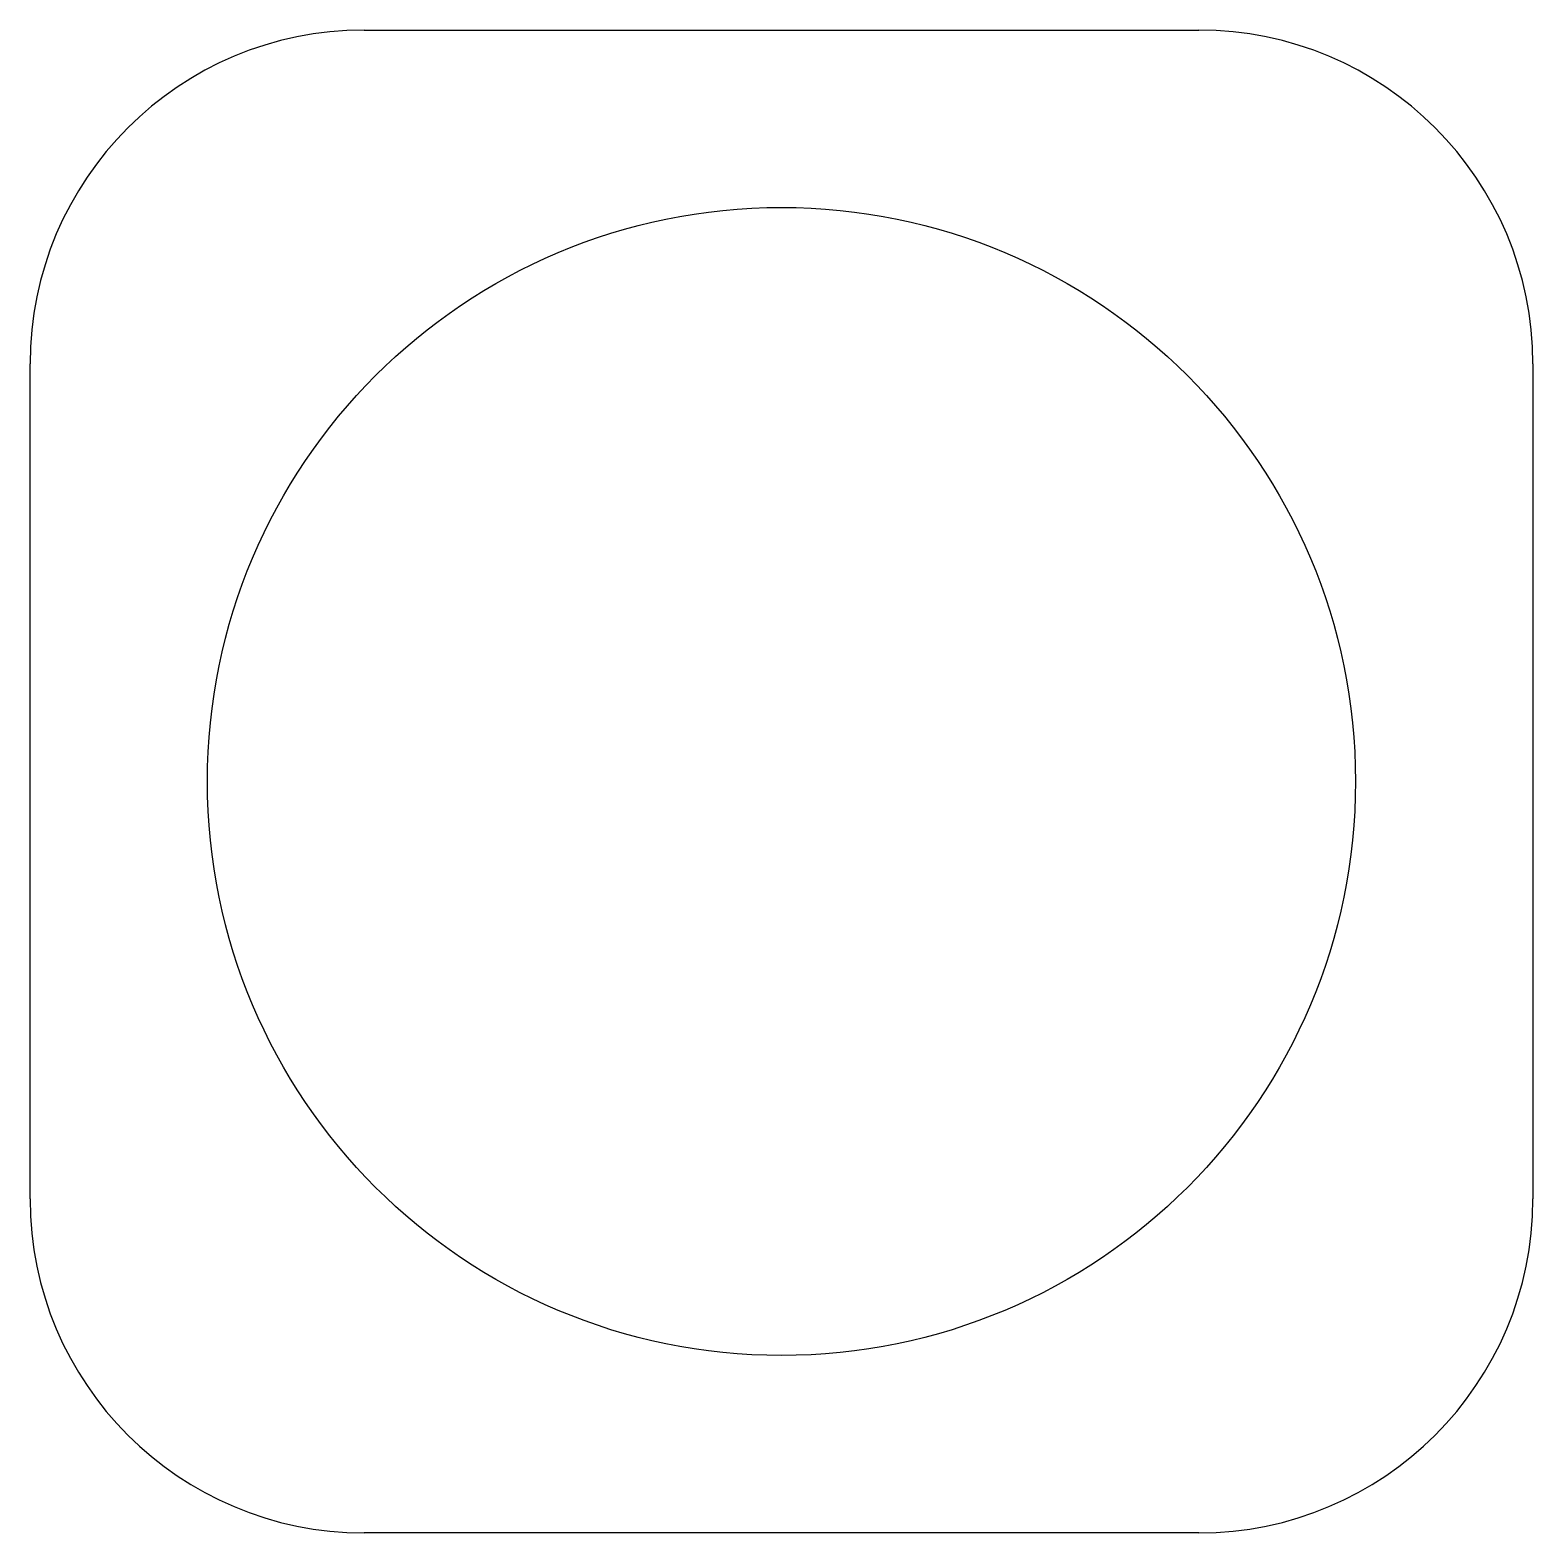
# Model space of a CAD drawing. Extents: x 501.9 to 516.3, y 692.7 to 707.1.
import ezdxf

# ---------------------------------------------------------------- set-up
doc = ezdxf.new("R2010")
doc.units = 0
doc.layers.get('0').update_dxf_attribs({"linetype": 'CONTINUOUS'})

msp = doc.modelspace()

# ---------------------------------------------------------------- linework, layer by layer
for p, q in [((505.126, 707.135), (513.126, 707.135)), ((501.926, 695.935), (501.926, 703.935)), ((516.326, 703.935), (516.326, 695.935)), ((513.126, 692.735), (505.126, 692.735))]:
    msp.add_line(p, q)
msp.add_circle((509.126, 699.935), 5.5)
for centre, start, end in [((505.126, 703.935), 90, 180), ((513.126, 703.935), 0, 90), ((505.126, 695.935), 180, 270), ((513.126, 695.935), 270, 0)]:
    msp.add_arc(centre, 3.2, start, end)

doc.saveas('drawing.dxf')
